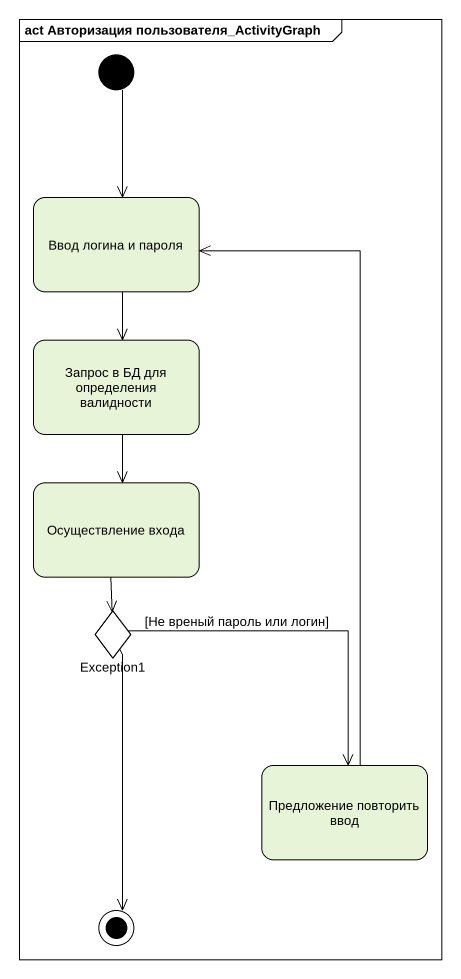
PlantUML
@startuml
mainframe act Авторизация пользователя_ActivityGraph
hide empty description
state "Ввод логина и пароля" as Ввод_логина_и_пароля
state "Запрос в БД для определения валидности" as Запрос_в_БД_для_определения
state "Осуществление входа" as Осуществление_входа
state Exception1 <<choice>>
state "Предложение повторить ввод" as Предложение_повторить_ввод
[*] --> Ввод_логина_и_пароля
Ввод_логина_и_пароля --> Запрос_в_БД_для_определения
Запрос_в_БД_для_определения --> Осуществление_входа
Осуществление_входа --> Exception1
Exception1 --> Предложение_повторить_ввод : [Не вреный пароль или логин]
Предложение_повторить_ввод -up-> Ввод_логина_и_пароля
Exception1 --> [*]
@enduml
